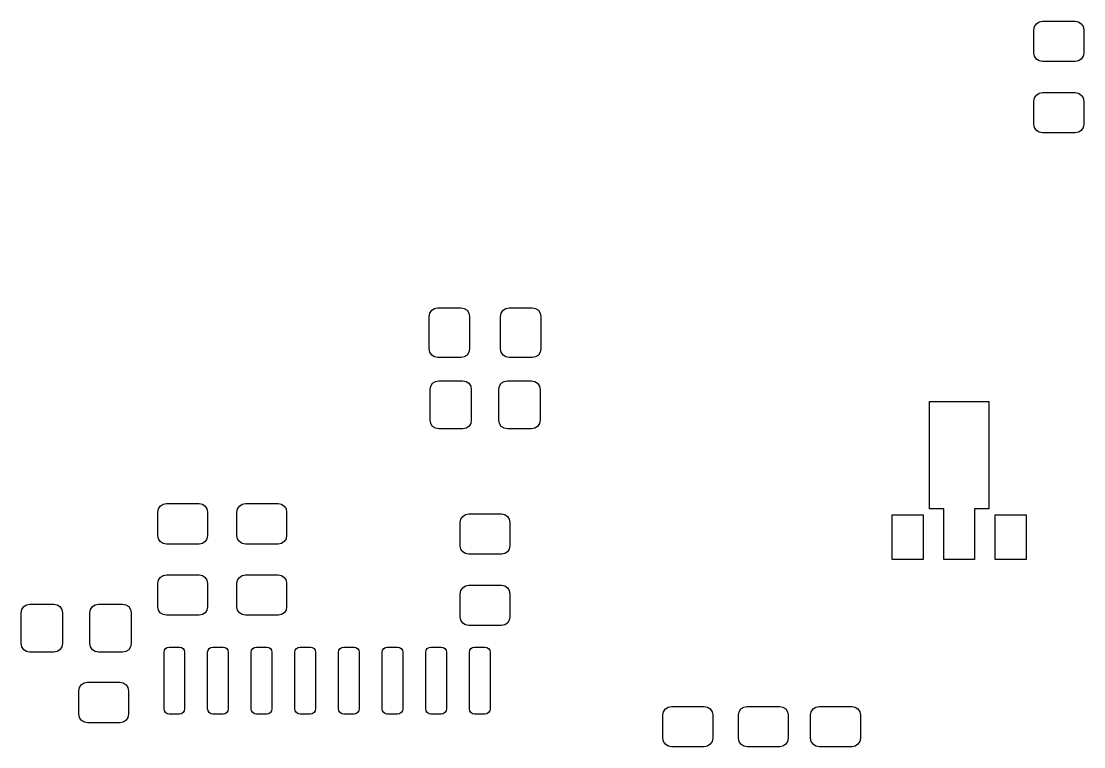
# Model space of a CAD drawing. Extents: x 137.8 to 169.8, y -107.5 to -64.9.
# Drawn here: x 138.01 to 168.94, y -86.05 to -64.94 of the extents above; entities that cross this region are included whole.
import ezdxf

# ---------------------------------------------------------------- set-up
doc = ezdxf.new("R2010")
doc.units = 0
doc.layers.add('BLACK', color=7, linetype='CONTINUOUS')

msp = doc.modelspace()

# ---------------------------------------------------------------- linework, layer by layer
at = {"layer": 'BLACK', "linetype": 'CONTINUOUS'}
for p, q in [((167.639, -64.9565), (167.735, -64.9375)), ((167.735, -64.9375), (168.685, -64.9375)), ((168.685, -64.9375), (168.781, -64.9565)), ((167.485, -65.1875), (167.504, -65.0918)), ((167.485, -65.8625), (167.485, -65.1875)), ((167.504, -65.0918), (167.558, -65.0107)), ((167.558, -65.0107), (167.639, -64.9565)), ((168.781, -64.9565), (168.862, -65.0107)), ((168.862, -65.0107), (168.916, -65.0918)), ((168.916, -65.0918), (168.935, -65.1875)), ((168.935, -65.1875), (168.935, -65.8625)), ((167.504, -65.9582), (167.485, -65.8625)), ((168.935, -65.8625), (168.916, -65.9582)), ((167.558, -66.0393), (167.504, -65.9582)), ((167.639, -66.0935), (167.558, -66.0393)), ((167.735, -66.1125), (167.639, -66.0935)), ((168.685, -66.1125), (167.735, -66.1125)), ((168.781, -66.0935), (168.685, -66.1125)), ((168.862, -66.0393), (168.781, -66.0935)), ((168.916, -65.9582), (168.862, -66.0393)), ((167.504, -67.1668), (167.558, -67.0857)), ((167.558, -67.0857), (167.639, -67.0315)), ((167.639, -67.0315), (167.735, -67.0125)), ((167.735, -67.0125), (168.685, -67.0125)), ((168.685, -67.0125), (168.781, -67.0315)), ((168.781, -67.0315), (168.862, -67.0857)), ((168.862, -67.0857), (168.916, -67.1668)), ((167.485, -67.2625), (167.504, -67.1668)), ((167.485, -67.9375), (167.485, -67.2625)), ((168.916, -67.1668), (168.935, -67.2625)), ((168.935, -67.2625), (168.935, -67.9375)), ((167.504, -68.0332), (167.485, -67.9375)), ((167.558, -68.1143), (167.504, -68.0332)), ((168.916, -68.0332), (168.862, -68.1143)), ((168.935, -67.9375), (168.916, -68.0332)), ((167.639, -68.1685), (167.558, -68.1143)), ((167.735, -68.1875), (167.639, -68.1685)), ((168.685, -68.1875), (167.735, -68.1875)), ((168.781, -68.1685), (168.685, -68.1875)), ((168.862, -68.1143), (168.781, -68.1685)), ((150.039, -73.294), (150.135, -73.275)), ((150.135, -73.275), (150.81, -73.275)), ((150.81, -73.275), (150.906, -73.294)), ((152.114, -73.294), (152.21, -73.275)), ((152.21, -73.275), (152.885, -73.275)), ((152.885, -73.275), (152.981, -73.294)), ((149.885, -73.525), (149.904, -73.4293)), ((149.885, -74.475), (149.885, -73.525)), ((149.904, -73.4293), (149.958, -73.3482)), ((149.958, -73.3482), (150.039, -73.294)), ((150.906, -73.294), (150.987, -73.3482)), ((150.987, -73.3482), (151.041, -73.4293)), ((151.041, -73.4293), (151.06, -73.525)), ((151.06, -73.525), (151.06, -74.475)), ((151.96, -73.525), (151.979, -73.4293)), ((151.96, -74.475), (151.96, -73.525)), ((151.979, -73.4293), (152.033, -73.3482)), ((152.033, -73.3482), (152.114, -73.294)), ((152.981, -73.294), (153.062, -73.3482)), ((153.062, -73.3482), (153.116, -73.4293)), ((153.116, -73.4293), (153.135, -73.525)), ((153.135, -73.525), (153.135, -74.475)), ((149.904, -74.5707), (149.885, -74.475)), ((151.06, -74.475), (151.041, -74.5707)), ((151.979, -74.5707), (151.96, -74.475)), ((153.135, -74.475), (153.116, -74.5707)), ((149.958, -74.6518), (149.904, -74.5707)), ((150.039, -74.706), (149.958, -74.6518)), ((150.135, -74.725), (150.039, -74.706)), ((150.81, -74.725), (150.135, -74.725)), ((150.906, -74.706), (150.81, -74.725)), ((150.987, -74.6518), (150.906, -74.706)), ((151.041, -74.5707), (150.987, -74.6518)), ((152.033, -74.6518), (151.979, -74.5707)), ((152.114, -74.706), (152.033, -74.6518)), ((152.21, -74.725), (152.114, -74.706)), ((152.885, -74.725), (152.21, -74.725)), ((152.981, -74.706), (152.885, -74.725)), ((153.062, -74.6518), (152.981, -74.706)), ((153.116, -74.5707), (153.062, -74.6518)), ((149.983, -75.4732), (150.064, -75.419)), ((150.064, -75.419), (150.16, -75.4)), ((150.16, -75.4), (150.86, -75.4)), ((150.86, -75.4), (150.956, -75.419)), ((150.956, -75.419), (151.037, -75.4732)), ((151.983, -75.4732), (152.064, -75.419)), ((152.064, -75.419), (152.16, -75.4)), ((152.16, -75.4), (152.86, -75.4)), ((152.86, -75.4), (152.956, -75.419)), ((152.956, -75.419), (153.037, -75.4732)), ((149.91, -75.65), (149.929, -75.5543)), ((149.91, -76.55), (149.91, -75.65)), ((149.929, -75.5543), (149.983, -75.4732)), ((151.037, -75.4732), (151.091, -75.5543)), ((151.091, -75.5543), (151.11, -75.65)), ((151.11, -75.65), (151.11, -76.55)), ((151.91, -75.65), (151.929, -75.5543)), ((151.91, -76.55), (151.91, -75.65)), ((151.929, -75.5543), (151.983, -75.4732)), ((153.037, -75.4732), (153.091, -75.5543)), ((153.091, -75.5543), (153.11, -75.65)), ((153.11, -75.65), (153.11, -76.55)), ((164.444, -79.125), (164.444, -76)), ((164.444, -76), (166.177, -76)), ((166.177, -76), (166.177, -79.125)), ((149.929, -76.6457), (149.91, -76.55)), ((149.983, -76.7268), (149.929, -76.6457)), ((151.091, -76.6457), (151.037, -76.7268)), ((151.11, -76.55), (151.091, -76.6457)), ((151.929, -76.6457), (151.91, -76.55)), ((151.983, -76.7268), (151.929, -76.6457)), ((153.091, -76.6457), (153.037, -76.7268)), ((153.11, -76.55), (153.091, -76.6457)), ((150.064, -76.781), (149.983, -76.7268)), ((150.16, -76.8), (150.064, -76.781)), ((150.86, -76.8), (150.16, -76.8)), ((150.956, -76.781), (150.86, -76.8)), ((151.037, -76.7268), (150.956, -76.781)), ((152.064, -76.781), (151.983, -76.7268)), ((152.16, -76.8), (152.064, -76.781)), ((152.86, -76.8), (152.16, -76.8)), ((152.956, -76.781), (152.86, -76.8)), ((153.037, -76.7268), (152.956, -76.781)), ((141.985, -79.225), (142.004, -79.1293)), ((142.004, -79.1293), (142.058, -79.0482)), ((142.058, -79.0482), (142.139, -78.994)), ((142.139, -78.994), (142.235, -78.975)), ((142.235, -78.975), (143.185, -78.975)), ((143.185, -78.975), (143.281, -78.994)), ((143.281, -78.994), (143.362, -79.0482)), ((143.362, -79.0482), (143.416, -79.1293)), ((143.416, -79.1293), (143.435, -79.225)), ((144.285, -79.225), (144.304, -79.1293)), ((144.304, -79.1293), (144.358, -79.0482)), ((144.358, -79.0482), (144.439, -78.994)), ((144.439, -78.994), (144.535, -78.975)), ((144.535, -78.975), (145.485, -78.975)), ((145.485, -78.975), (145.581, -78.994)), ((145.581, -78.994), (145.662, -79.0482)), ((145.662, -79.0482), (145.716, -79.1293)), ((145.716, -79.1293), (145.735, -79.225)), ((164.86, -79.125), (164.444, -79.125)), ((164.86, -80.6), (164.86, -79.125)), ((166.177, -79.125), (165.76, -79.125)), ((165.76, -79.125), (165.76, -80.6)), ((141.985, -79.9), (141.985, -79.225)), ((143.435, -79.225), (143.435, -79.9)), ((144.285, -79.9), (144.285, -79.225)), ((145.735, -79.225), (145.735, -79.9)), ((150.785, -79.525), (150.804, -79.4293)), ((150.804, -79.4293), (150.858, -79.3482)), ((150.858, -79.3482), (150.939, -79.294)), ((150.939, -79.294), (151.035, -79.275)), ((151.035, -79.275), (151.985, -79.275)), ((151.985, -79.275), (152.081, -79.294)), ((152.081, -79.294), (152.162, -79.3482)), ((152.162, -79.3482), (152.216, -79.4293)), ((152.216, -79.4293), (152.235, -79.525)), ((163.36, -80.6), (163.36, -79.3)), ((163.36, -79.3), (164.26, -79.3)), ((164.26, -79.3), (164.26, -80.6)), ((166.36, -80.6), (166.36, -79.3)), ((166.36, -79.3), (167.26, -79.3)), ((167.26, -79.3), (167.26, -80.6)), ((150.785, -80.2), (150.785, -79.525)), ((152.235, -79.525), (152.235, -80.2)), ((142.004, -79.9957), (141.985, -79.9)), ((142.058, -80.0768), (142.004, -79.9957)), ((142.139, -80.131), (142.058, -80.0768)), ((143.362, -80.0768), (143.281, -80.131)), ((143.416, -79.9957), (143.362, -80.0768)), ((143.435, -79.9), (143.416, -79.9957)), ((144.304, -79.9957), (144.285, -79.9)), ((144.358, -80.0768), (144.304, -79.9957)), ((144.439, -80.131), (144.358, -80.0768)), ((145.662, -80.0768), (145.581, -80.131)), ((145.716, -79.9957), (145.662, -80.0768)), ((145.735, -79.9), (145.716, -79.9957)), ((142.235, -80.15), (142.139, -80.131)), ((143.185, -80.15), (142.235, -80.15)), ((143.281, -80.131), (143.185, -80.15)), ((144.535, -80.15), (144.439, -80.131)), ((145.485, -80.15), (144.535, -80.15)), ((145.581, -80.131), (145.485, -80.15)), ((150.804, -80.2957), (150.785, -80.2)), ((150.858, -80.3768), (150.804, -80.2957)), ((150.939, -80.431), (150.858, -80.3768)), ((152.162, -80.3768), (152.081, -80.431)), ((152.216, -80.2957), (152.162, -80.3768)), ((152.235, -80.2), (152.216, -80.2957)), ((151.035, -80.45), (150.939, -80.431)), ((151.985, -80.45), (151.035, -80.45)), ((152.081, -80.431), (151.985, -80.45)), ((164.26, -80.6), (163.36, -80.6)), ((165.76, -80.6), (164.86, -80.6)), ((167.26, -80.6), (166.36, -80.6)), ((141.985, -81.3), (142.004, -81.2043)), ((141.985, -81.975), (141.985, -81.3)), ((142.004, -81.2043), (142.058, -81.1232)), ((142.058, -81.1232), (142.139, -81.069)), ((142.139, -81.069), (142.235, -81.05)), ((142.235, -81.05), (143.185, -81.05)), ((143.185, -81.05), (143.281, -81.069)), ((143.281, -81.069), (143.362, -81.1232)), ((143.362, -81.1232), (143.416, -81.2043)), ((143.416, -81.2043), (143.435, -81.3)), ((143.435, -81.3), (143.435, -81.975)), ((144.285, -81.3), (144.304, -81.2043)), ((144.285, -81.975), (144.285, -81.3)), ((144.304, -81.2043), (144.358, -81.1232)), ((144.358, -81.1232), (144.439, -81.069)), ((144.439, -81.069), (144.535, -81.05)), ((144.535, -81.05), (145.485, -81.05)), ((145.485, -81.05), (145.581, -81.069)), ((145.581, -81.069), (145.662, -81.1232)), ((145.662, -81.1232), (145.716, -81.2043)), ((145.716, -81.2043), (145.735, -81.3)), ((145.735, -81.3), (145.735, -81.975)), ((150.785, -81.6), (150.804, -81.5043)), ((150.785, -82.275), (150.785, -81.6)), ((150.804, -81.5043), (150.858, -81.4232)), ((150.858, -81.4232), (150.939, -81.369)), ((150.939, -81.369), (151.035, -81.35)), ((151.035, -81.35), (151.985, -81.35)), ((151.985, -81.35), (152.081, -81.369)), ((152.081, -81.369), (152.162, -81.4232)), ((152.162, -81.4232), (152.216, -81.5043)), ((152.216, -81.5043), (152.235, -81.6)), ((152.235, -81.6), (152.235, -82.275)), ((138.083, -81.9732), (138.164, -81.919)), ((138.164, -81.919), (138.26, -81.9)), ((138.26, -81.9), (138.96, -81.9)), ((138.96, -81.9), (139.056, -81.919)), ((139.056, -81.919), (139.137, -81.9732)), ((140.083, -81.9732), (140.164, -81.919)), ((140.164, -81.919), (140.26, -81.9)), ((140.26, -81.9), (140.96, -81.9)), ((140.96, -81.9), (141.056, -81.919)), ((141.056, -81.919), (141.137, -81.9732)), ((138.01, -82.15), (138.029, -82.0543)), ((138.01, -83.05), (138.01, -82.15)), ((138.029, -82.0543), (138.083, -81.9732)), ((139.137, -81.9732), (139.191, -82.0543)), ((139.191, -82.0543), (139.21, -82.15)), ((139.21, -82.15), (139.21, -83.05)), ((140.01, -82.15), (140.029, -82.0543)), ((140.01, -83.05), (140.01, -82.15)), ((140.029, -82.0543), (140.083, -81.9732)), ((141.137, -81.9732), (141.191, -82.0543)), ((141.191, -82.0543), (141.21, -82.15)), ((141.21, -82.15), (141.21, -83.05)), ((142.004, -82.0707), (141.985, -81.975)), ((142.058, -82.1518), (142.004, -82.0707)), ((142.139, -82.206), (142.058, -82.1518)), ((142.235, -82.225), (142.139, -82.206)), ((143.185, -82.225), (142.235, -82.225)), ((143.281, -82.206), (143.185, -82.225)), ((143.362, -82.1518), (143.281, -82.206)), ((143.416, -82.0707), (143.362, -82.1518)), ((143.435, -81.975), (143.416, -82.0707)), ((144.304, -82.0707), (144.285, -81.975)), ((144.358, -82.1518), (144.304, -82.0707)), ((144.439, -82.206), (144.358, -82.1518)), ((144.535, -82.225), (144.439, -82.206)), ((145.485, -82.225), (144.535, -82.225)), ((145.581, -82.206), (145.485, -82.225)), ((145.662, -82.1518), (145.581, -82.206)), ((145.716, -82.0707), (145.662, -82.1518)), ((145.735, -81.975), (145.716, -82.0707)), ((150.804, -82.3707), (150.785, -82.275)), ((150.858, -82.4518), (150.804, -82.3707)), ((150.939, -82.506), (150.858, -82.4518)), ((151.035, -82.525), (150.939, -82.506)), ((151.985, -82.525), (151.035, -82.525)), ((152.081, -82.506), (151.985, -82.525)), ((152.162, -82.4518), (152.081, -82.506)), ((152.216, -82.3707), (152.162, -82.4518)), ((152.235, -82.275), (152.216, -82.3707)), ((138.029, -83.1457), (138.01, -83.05)), ((138.083, -83.2268), (138.029, -83.1457)), ((139.191, -83.1457), (139.137, -83.2268)), ((139.21, -83.05), (139.191, -83.1457)), ((140.029, -83.1457), (140.01, -83.05)), ((140.083, -83.2268), (140.029, -83.1457)), ((141.191, -83.1457), (141.137, -83.2268)), ((141.21, -83.05), (141.191, -83.1457)), ((142.209, -83.1939), (142.258, -83.1614)), ((142.258, -83.1614), (142.315, -83.15)), ((142.315, -83.15), (142.615, -83.15)), ((142.615, -83.15), (142.672, -83.1614)), ((142.672, -83.1614), (142.721, -83.1939)), ((143.479, -83.1939), (143.528, -83.1614)), ((143.528, -83.1614), (143.585, -83.15)), ((143.585, -83.15), (143.885, -83.15)), ((143.885, -83.15), (143.942, -83.1614)), ((143.942, -83.1614), (143.991, -83.1939)), ((144.749, -83.1939), (144.798, -83.1614)), ((144.798, -83.1614), (144.855, -83.15)), ((144.855, -83.15), (145.155, -83.15)), ((145.155, -83.15), (145.212, -83.1614)), ((145.212, -83.1614), (145.261, -83.1939)), ((146.019, -83.1939), (146.068, -83.1614)), ((146.068, -83.1614), (146.125, -83.15)), ((146.125, -83.15), (146.425, -83.15)), ((146.425, -83.15), (146.482, -83.1614)), ((146.482, -83.1614), (146.531, -83.1939)), ((147.289, -83.1939), (147.338, -83.1614)), ((147.338, -83.1614), (147.395, -83.15)), ((147.395, -83.15), (147.695, -83.15)), ((147.695, -83.15), (147.752, -83.1614)), ((147.752, -83.1614), (147.801, -83.1939)), ((148.559, -83.1939), (148.608, -83.1614)), ((148.608, -83.1614), (148.665, -83.15)), ((148.665, -83.15), (148.965, -83.15)), ((148.965, -83.15), (149.022, -83.1614)), ((149.022, -83.1614), (149.071, -83.1939)), ((149.829, -83.1939), (149.878, -83.1614)), ((149.878, -83.1614), (149.935, -83.15)), ((149.935, -83.15), (150.235, -83.15)), ((150.235, -83.15), (150.292, -83.1614)), ((150.292, -83.1614), (150.341, -83.1939)), ((151.099, -83.1939), (151.148, -83.1614)), ((151.148, -83.1614), (151.205, -83.15)), ((151.205, -83.15), (151.505, -83.15)), ((151.505, -83.15), (151.562, -83.1614)), ((151.562, -83.1614), (151.611, -83.1939)), ((138.164, -83.281), (138.083, -83.2268)), ((138.26, -83.3), (138.164, -83.281)), ((138.96, -83.3), (138.26, -83.3)), ((139.056, -83.281), (138.96, -83.3)), ((139.137, -83.2268), (139.056, -83.281)), ((140.164, -83.281), (140.083, -83.2268)), ((140.26, -83.3), (140.164, -83.281)), ((140.96, -83.3), (140.26, -83.3)), ((141.056, -83.281), (140.96, -83.3)), ((141.137, -83.2268), (141.056, -83.281)), ((142.165, -83.3), (142.176, -83.2426)), ((142.165, -84.95), (142.165, -83.3)), ((142.176, -83.2426), (142.209, -83.1939)), ((142.721, -83.1939), (142.754, -83.2426)), ((142.754, -83.2426), (142.765, -83.3)), ((142.765, -83.3), (142.765, -84.95)), ((143.435, -83.3), (143.446, -83.2426)), ((143.435, -84.95), (143.435, -83.3)), ((143.446, -83.2426), (143.479, -83.1939)), ((143.991, -83.1939), (144.024, -83.2426)), ((144.024, -83.2426), (144.035, -83.3)), ((144.035, -83.3), (144.035, -84.95)), ((144.705, -83.3), (144.716, -83.2426)), ((144.705, -84.95), (144.705, -83.3)), ((144.716, -83.2426), (144.749, -83.1939)), ((145.261, -83.1939), (145.294, -83.2426)), ((145.294, -83.2426), (145.305, -83.3)), ((145.305, -83.3), (145.305, -84.95)), ((145.975, -83.3), (145.986, -83.2426)), ((145.975, -84.95), (145.975, -83.3)), ((145.986, -83.2426), (146.019, -83.1939)), ((146.531, -83.1939), (146.564, -83.2426)), ((146.564, -83.2426), (146.575, -83.3)), ((146.575, -83.3), (146.575, -84.95)), ((147.245, -83.3), (147.256, -83.2426)), ((147.245, -84.95), (147.245, -83.3)), ((147.256, -83.2426), (147.289, -83.1939)), ((147.801, -83.1939), (147.834, -83.2426)), ((147.834, -83.2426), (147.845, -83.3)), ((147.845, -83.3), (147.845, -84.95)), ((148.515, -83.3), (148.526, -83.2426)), ((148.515, -84.95), (148.515, -83.3)), ((148.526, -83.2426), (148.559, -83.1939)), ((149.071, -83.1939), (149.104, -83.2426)), ((149.104, -83.2426), (149.115, -83.3)), ((149.115, -83.3), (149.115, -84.95)), ((149.785, -83.3), (149.796, -83.2426)), ((149.785, -84.95), (149.785, -83.3)), ((149.796, -83.2426), (149.829, -83.1939)), ((150.341, -83.1939), (150.374, -83.2426)), ((150.374, -83.2426), (150.385, -83.3)), ((150.385, -83.3), (150.385, -84.95)), ((151.055, -83.3), (151.066, -83.2426)), ((151.055, -84.95), (151.055, -83.3)), ((151.066, -83.2426), (151.099, -83.1939)), ((151.611, -83.1939), (151.644, -83.2426)), ((151.644, -83.2426), (151.655, -83.3)), ((151.655, -83.3), (151.655, -84.95)), ((139.685, -84.425), (139.704, -84.3293)), ((139.685, -85.1), (139.685, -84.425)), ((139.704, -84.3293), (139.758, -84.2482)), ((139.758, -84.2482), (139.839, -84.194)), ((139.839, -84.194), (139.935, -84.175)), ((139.935, -84.175), (140.885, -84.175)), ((140.885, -84.175), (140.981, -84.194)), ((140.981, -84.194), (141.062, -84.2482)), ((141.062, -84.2482), (141.116, -84.3293)), ((141.116, -84.3293), (141.135, -84.425)), ((141.135, -84.425), (141.135, -85.1)), ((142.176, -85.0074), (142.165, -84.95)), ((142.209, -85.0561), (142.176, -85.0074)), ((142.754, -85.0074), (142.721, -85.0561)), ((142.765, -84.95), (142.754, -85.0074)), ((143.446, -85.0074), (143.435, -84.95)), ((143.479, -85.0561), (143.446, -85.0074)), ((144.024, -85.0074), (143.991, -85.0561)), ((144.035, -84.95), (144.024, -85.0074)), ((144.716, -85.0074), (144.705, -84.95)), ((144.749, -85.0561), (144.716, -85.0074)), ((145.294, -85.0074), (145.261, -85.0561)), ((145.305, -84.95), (145.294, -85.0074)), ((145.986, -85.0074), (145.975, -84.95)), ((146.019, -85.0561), (145.986, -85.0074)), ((146.564, -85.0074), (146.531, -85.0561)), ((146.575, -84.95), (146.564, -85.0074)), ((147.256, -85.0074), (147.245, -84.95)), ((147.289, -85.0561), (147.256, -85.0074)), ((147.834, -85.0074), (147.801, -85.0561)), ((147.845, -84.95), (147.834, -85.0074)), ((148.526, -85.0074), (148.515, -84.95)), ((148.559, -85.0561), (148.526, -85.0074)), ((149.104, -85.0074), (149.071, -85.0561)), ((149.115, -84.95), (149.104, -85.0074)), ((149.796, -85.0074), (149.785, -84.95)), ((149.829, -85.0561), (149.796, -85.0074)), ((150.374, -85.0074), (150.341, -85.0561)), ((150.385, -84.95), (150.374, -85.0074)), ((151.066, -85.0074), (151.055, -84.95)), ((151.099, -85.0561), (151.066, -85.0074)), ((151.644, -85.0074), (151.611, -85.0561)), ((151.655, -84.95), (151.644, -85.0074)), ((156.685, -85.125), (156.704, -85.0293)), ((156.704, -85.0293), (156.758, -84.9482)), ((156.758, -84.9482), (156.839, -84.894)), ((156.839, -84.894), (156.935, -84.875)), ((156.935, -84.875), (157.885, -84.875)), ((157.885, -84.875), (157.981, -84.894)), ((157.981, -84.894), (158.062, -84.9482)), ((158.062, -84.9482), (158.116, -85.0293)), ((158.116, -85.0293), (158.135, -85.125)), ((158.885, -85.125), (158.904, -85.0293)), ((158.904, -85.0293), (158.958, -84.9482)), ((158.958, -84.9482), (159.039, -84.894)), ((159.039, -84.894), (159.135, -84.875)), ((159.135, -84.875), (160.085, -84.875)), ((160.085, -84.875), (160.181, -84.894)), ((160.181, -84.894), (160.262, -84.9482)), ((160.262, -84.9482), (160.316, -85.0293)), ((160.316, -85.0293), (160.335, -85.125)), ((160.985, -85.125), (161.004, -85.0293)), ((161.004, -85.0293), (161.058, -84.9482)), ((161.058, -84.9482), (161.139, -84.894)), ((161.139, -84.894), (161.235, -84.875)), ((161.235, -84.875), (162.185, -84.875)), ((162.185, -84.875), (162.281, -84.894)), ((162.281, -84.894), (162.362, -84.9482)), ((162.362, -84.9482), (162.416, -85.0293)), ((162.416, -85.0293), (162.435, -85.125)), ((139.704, -85.1957), (139.685, -85.1)), ((139.758, -85.2768), (139.704, -85.1957)), ((139.839, -85.331), (139.758, -85.2768)), ((139.935, -85.35), (139.839, -85.331)), ((140.885, -85.35), (139.935, -85.35)), ((140.981, -85.331), (140.885, -85.35)), ((141.062, -85.2768), (140.981, -85.331)), ((141.116, -85.1957), (141.062, -85.2768)), ((141.135, -85.1), (141.116, -85.1957)), ((142.258, -85.0886), (142.209, -85.0561)), ((142.315, -85.1), (142.258, -85.0886)), ((142.615, -85.1), (142.315, -85.1)), ((142.672, -85.0886), (142.615, -85.1)), ((142.721, -85.0561), (142.672, -85.0886)), ((143.528, -85.0886), (143.479, -85.0561)), ((143.585, -85.1), (143.528, -85.0886)), ((143.885, -85.1), (143.585, -85.1)), ((143.942, -85.0886), (143.885, -85.1)), ((143.991, -85.0561), (143.942, -85.0886)), ((144.798, -85.0886), (144.749, -85.0561)), ((144.855, -85.1), (144.798, -85.0886)), ((145.155, -85.1), (144.855, -85.1)), ((145.212, -85.0886), (145.155, -85.1)), ((145.261, -85.0561), (145.212, -85.0886)), ((146.068, -85.0886), (146.019, -85.0561)), ((146.125, -85.1), (146.068, -85.0886)), ((146.425, -85.1), (146.125, -85.1)), ((146.482, -85.0886), (146.425, -85.1)), ((146.531, -85.0561), (146.482, -85.0886)), ((147.338, -85.0886), (147.289, -85.0561)), ((147.395, -85.1), (147.338, -85.0886)), ((147.695, -85.1), (147.395, -85.1)), ((147.752, -85.0886), (147.695, -85.1)), ((147.801, -85.0561), (147.752, -85.0886)), ((148.608, -85.0886), (148.559, -85.0561)), ((148.665, -85.1), (148.608, -85.0886)), ((148.965, -85.1), (148.665, -85.1)), ((149.022, -85.0886), (148.965, -85.1)), ((149.071, -85.0561), (149.022, -85.0886)), ((149.878, -85.0886), (149.829, -85.0561)), ((149.935, -85.1), (149.878, -85.0886)), ((150.235, -85.1), (149.935, -85.1)), ((150.292, -85.0886), (150.235, -85.1)), ((150.341, -85.0561), (150.292, -85.0886)), ((151.148, -85.0886), (151.099, -85.0561)), ((151.205, -85.1), (151.148, -85.0886)), ((151.505, -85.1), (151.205, -85.1)), ((151.562, -85.0886), (151.505, -85.1)), ((151.611, -85.0561), (151.562, -85.0886)), ((156.685, -85.8), (156.685, -85.125)), ((158.135, -85.125), (158.135, -85.8)), ((158.885, -85.8), (158.885, -85.125)), ((160.335, -85.125), (160.335, -85.8)), ((160.985, -85.8), (160.985, -85.125)), ((162.435, -85.125), (162.435, -85.8)), ((156.704, -85.8957), (156.685, -85.8)), ((156.758, -85.9768), (156.704, -85.8957)), ((158.116, -85.8957), (158.062, -85.9768)), ((158.135, -85.8), (158.116, -85.8957)), ((158.904, -85.8957), (158.885, -85.8)), ((158.958, -85.9768), (158.904, -85.8957)), ((160.316, -85.8957), (160.262, -85.9768)), ((160.335, -85.8), (160.316, -85.8957)), ((161.004, -85.8957), (160.985, -85.8)), ((161.058, -85.9768), (161.004, -85.8957)), ((162.416, -85.8957), (162.362, -85.9768)), ((162.435, -85.8), (162.416, -85.8957)), ((156.839, -86.031), (156.758, -85.9768)), ((156.935, -86.05), (156.839, -86.031)), ((157.885, -86.05), (156.935, -86.05)), ((157.981, -86.031), (157.885, -86.05)), ((158.062, -85.9768), (157.981, -86.031)), ((159.039, -86.031), (158.958, -85.9768)), ((159.135, -86.05), (159.039, -86.031)), ((160.085, -86.05), (159.135, -86.05)), ((160.181, -86.031), (160.085, -86.05)), ((160.262, -85.9768), (160.181, -86.031)), ((161.139, -86.031), (161.058, -85.9768)), ((161.235, -86.05), (161.139, -86.031)), ((162.185, -86.05), (161.235, -86.05)), ((162.281, -86.031), (162.185, -86.05)), ((162.362, -85.9768), (162.281, -86.031))]:
    msp.add_line(p, q, dxfattribs=at)

doc.saveas('drawing.dxf')
